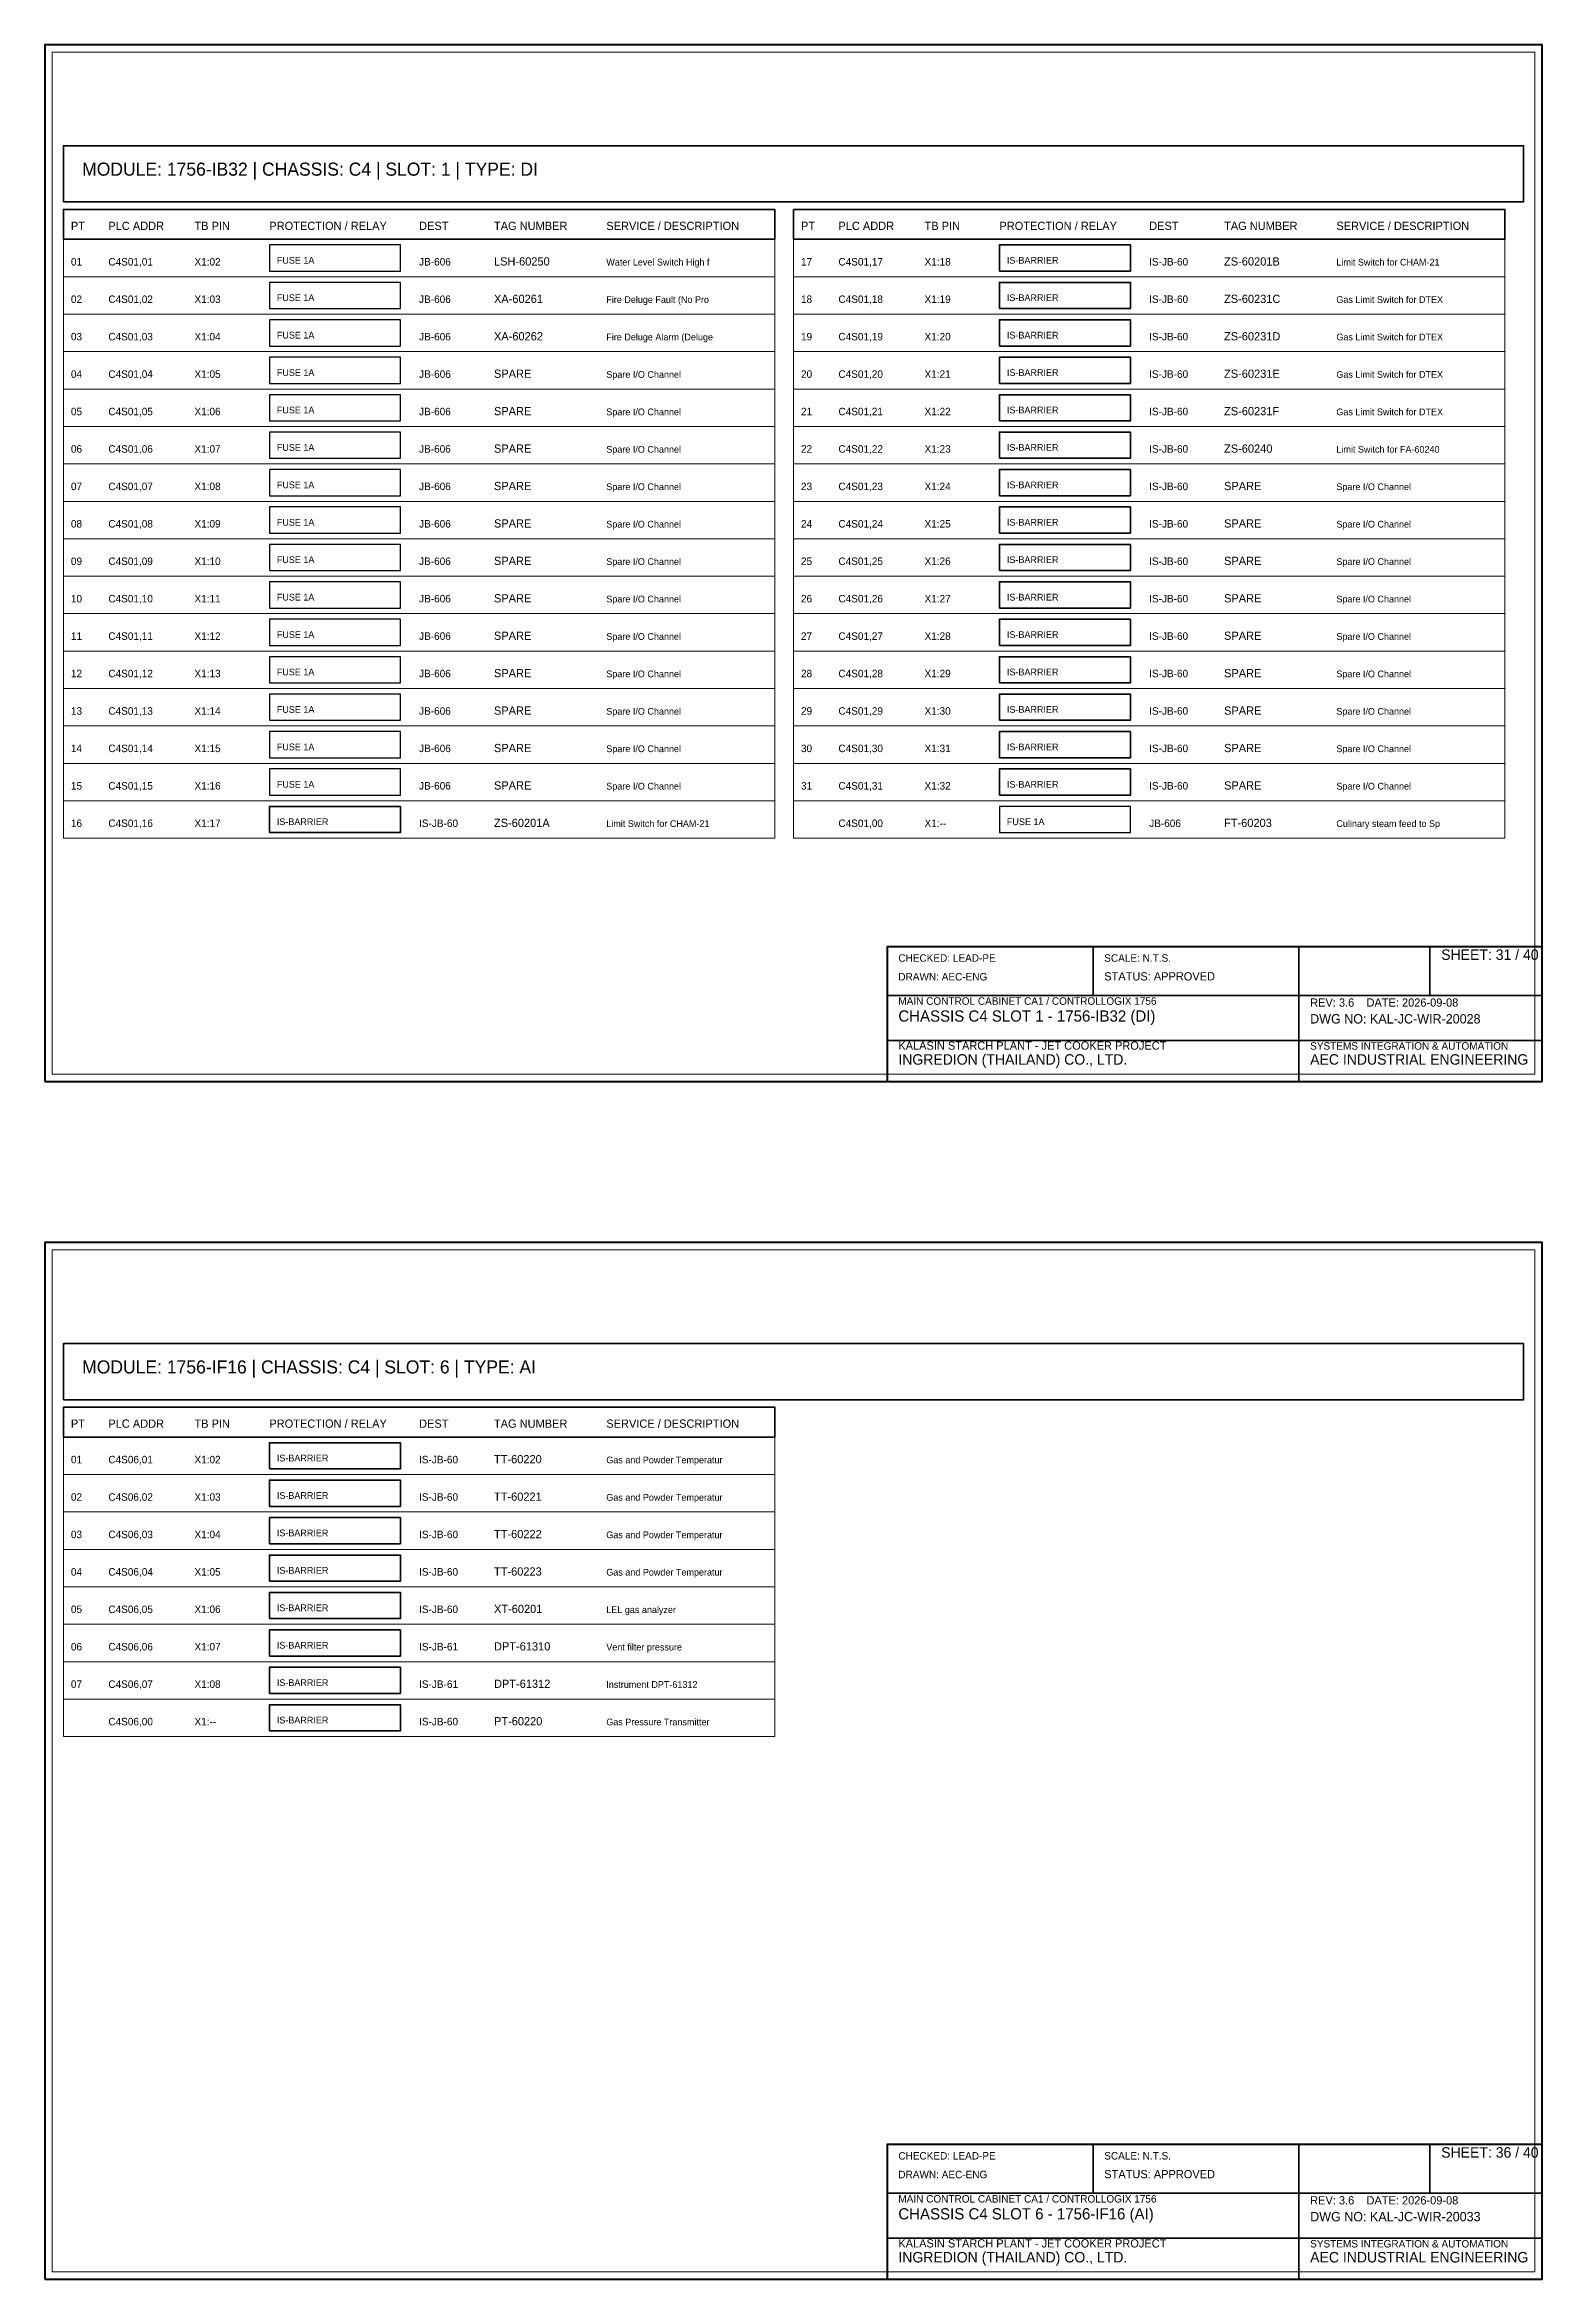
# Model space of a CAD drawing. Header units: millimetres. Extents: x 0 to 2200, y -2240 to 277.
# Drawn here: x 0 to 400, y -2240 to -1643 of the extents above; entities that cross this region are included whole.
import ezdxf

# ---------------------------------------------------------------- set-up
doc = ezdxf.new("R2010")
doc.units = ezdxf.units.MM
for name, color, linetype, lineweight in [('0_BORDER', 7, 'Continuous', 70), ('0_TITLE_BLOCK', 4, 'Continuous', 35), ('IE-CABLE', 6, 'Continuous', 25), ('IE-EQUIP', 2, 'Continuous', 35), ('IE-WIRE', 1, 'Continuous', 25), ('IS_BARRIERS', 140, 'Continuous', 35), ('NOTATIONS', 8, 'Continuous', 18), ('TER', 3, 'Continuous', 35), ('TEXTS', 7, 'Continuous', 25)]:
    doc.layers.add(name, color=color, linetype=linetype, lineweight=lineweight)

msp = doc.modelspace()

# ---------------------------------------------------------------- linework, layer by layer
at = {"layer": '0_BORDER'}
for points in [[(0, -1920), (400, -1920), (400, -1643), (0, -1643)], [(225, -1920), (400, -1920), (400, -1884), (225, -1884)], [(0, -2240), (400, -2240), (400, -1963), (0, -1963)], [(225, -2240), (400, -2240), (400, -2204), (225, -2204)]]:
    msp.add_lwpolyline(points, close=True, dxfattribs=at)
at = {"layer": '0_TITLE_BLOCK'}
for p, q in [((280, -1897), (280, -1884)), ((335, -1897), (335, -1884)), ((370, -1897), (370, -1884)), ((225, -1897), (400, -1897)), ((335, -1920), (335, -1897)), ((225, -1909), (400, -1909)), ((280, -2217), (280, -2204)), ((335, -2217), (335, -2204)), ((370, -2217), (370, -2204)), ((225, -2217), (400, -2217)), ((335, -2240), (335, -2217)), ((225, -2229), (400, -2229))]:
    msp.add_line(p, q, dxfattribs=at)
for points in [[(5, -1695), (195, -1695), (195, -1687), (5, -1687)], [(200, -1695), (390, -1695), (390, -1687), (200, -1687)], [(5, -2015), (195, -2015), (195, -2007), (5, -2007)]]:
    msp.add_lwpolyline(points, close=True, dxfattribs=at)
at = {"layer": 'IE-EQUIP'}
for points in [[(5, -1685), (395, -1685), (395, -1670), (5, -1670)], [(5, -2005), (395, -2005), (395, -1990), (5, -1990)]]:
    msp.add_lwpolyline(points, close=True, dxfattribs=at)
at = {"layer": 'IE-WIRE'}
for points in [[(60, -1703.5), (95, -1703.5), (95, -1696.5), (60, -1696.5)], [(60, -1713.5), (95, -1713.5), (95, -1706.5), (60, -1706.5)], [(60, -1723.5), (95, -1723.5), (95, -1716.5), (60, -1716.5)], [(60, -1733.5), (95, -1733.5), (95, -1726.5), (60, -1726.5)], [(60, -1743.5), (95, -1743.5), (95, -1736.5), (60, -1736.5)], [(60, -1753.5), (95, -1753.5), (95, -1746.5), (60, -1746.5)], [(60, -1763.5), (95, -1763.5), (95, -1756.5), (60, -1756.5)], [(60, -1773.5), (95, -1773.5), (95, -1766.5), (60, -1766.5)], [(60, -1783.5), (95, -1783.5), (95, -1776.5), (60, -1776.5)], [(60, -1793.5), (95, -1793.5), (95, -1786.5), (60, -1786.5)], [(60, -1803.5), (95, -1803.5), (95, -1796.5), (60, -1796.5)], [(60, -1813.5), (95, -1813.5), (95, -1806.5), (60, -1806.5)], [(60, -1823.5), (95, -1823.5), (95, -1816.5), (60, -1816.5)], [(60, -1833.5), (95, -1833.5), (95, -1826.5), (60, -1826.5)], [(60, -1843.5), (95, -1843.5), (95, -1836.5), (60, -1836.5)], [(255, -1853.5), (290, -1853.5), (290, -1846.5), (255, -1846.5)]]:
    msp.add_lwpolyline(points, close=True, dxfattribs=at)
at = {"layer": 'IS_BARRIERS'}
for points in [[(255, -1703.5), (290, -1703.5), (290, -1696.5), (255, -1696.5)], [(255, -1713.5), (290, -1713.5), (290, -1706.5), (255, -1706.5)], [(255, -1723.5), (290, -1723.5), (290, -1716.5), (255, -1716.5)], [(255, -1733.5), (290, -1733.5), (290, -1726.5), (255, -1726.5)], [(255, -1743.5), (290, -1743.5), (290, -1736.5), (255, -1736.5)], [(255, -1753.5), (290, -1753.5), (290, -1746.5), (255, -1746.5)], [(255, -1763.5), (290, -1763.5), (290, -1756.5), (255, -1756.5)], [(255, -1773.5), (290, -1773.5), (290, -1766.5), (255, -1766.5)], [(255, -1783.5), (290, -1783.5), (290, -1776.5), (255, -1776.5)], [(255, -1793.5), (290, -1793.5), (290, -1786.5), (255, -1786.5)], [(255, -1803.5), (290, -1803.5), (290, -1796.5), (255, -1796.5)], [(255, -1813.5), (290, -1813.5), (290, -1806.5), (255, -1806.5)], [(255, -1823.5), (290, -1823.5), (290, -1816.5), (255, -1816.5)], [(255, -1833.5), (290, -1833.5), (290, -1826.5), (255, -1826.5)], [(255, -1843.5), (290, -1843.5), (290, -1836.5), (255, -1836.5)], [(60, -1853.5), (95, -1853.5), (95, -1846.5), (60, -1846.5)], [(60, -2023.5), (95, -2023.5), (95, -2016.5), (60, -2016.5)], [(60, -2033.5), (95, -2033.5), (95, -2026.5), (60, -2026.5)], [(60, -2043.5), (95, -2043.5), (95, -2036.5), (60, -2036.5)], [(60, -2053.5), (95, -2053.5), (95, -2046.5), (60, -2046.5)], [(60, -2063.5), (95, -2063.5), (95, -2056.5), (60, -2056.5)], [(60, -2073.5), (95, -2073.5), (95, -2066.5), (60, -2066.5)], [(60, -2083.5), (95, -2083.5), (95, -2076.5), (60, -2076.5)], [(60, -2093.5), (95, -2093.5), (95, -2086.5), (60, -2086.5)]]:
    msp.add_lwpolyline(points, close=True, dxfattribs=at)
at = {"layer": 'NOTATIONS'}
for points in [[(2, -1918), (398, -1918), (398, -1645), (2, -1645)], [(5, -1705), (195, -1705), (195, -1695), (5, -1695)], [(200, -1705), (390, -1705), (390, -1695), (200, -1695)], [(5, -1715), (195, -1715), (195, -1705), (5, -1705)], [(200, -1715), (390, -1715), (390, -1705), (200, -1705)], [(5, -1725), (195, -1725), (195, -1715), (5, -1715)], [(200, -1725), (390, -1725), (390, -1715), (200, -1715)], [(5, -1735), (195, -1735), (195, -1725), (5, -1725)], [(200, -1735), (390, -1735), (390, -1725), (200, -1725)], [(5, -1745), (195, -1745), (195, -1735), (5, -1735)], [(200, -1745), (390, -1745), (390, -1735), (200, -1735)], [(5, -1755), (195, -1755), (195, -1745), (5, -1745)], [(200, -1755), (390, -1755), (390, -1745), (200, -1745)], [(5, -1765), (195, -1765), (195, -1755), (5, -1755)], [(200, -1765), (390, -1765), (390, -1755), (200, -1755)], [(5, -1775), (195, -1775), (195, -1765), (5, -1765)], [(200, -1775), (390, -1775), (390, -1765), (200, -1765)], [(5, -1785), (195, -1785), (195, -1775), (5, -1775)], [(200, -1785), (390, -1785), (390, -1775), (200, -1775)], [(5, -1795), (195, -1795), (195, -1785), (5, -1785)], [(200, -1795), (390, -1795), (390, -1785), (200, -1785)], [(5, -1805), (195, -1805), (195, -1795), (5, -1795)], [(200, -1805), (390, -1805), (390, -1795), (200, -1795)], [(5, -1815), (195, -1815), (195, -1805), (5, -1805)], [(200, -1815), (390, -1815), (390, -1805), (200, -1805)], [(5, -1825), (195, -1825), (195, -1815), (5, -1815)], [(200, -1825), (390, -1825), (390, -1815), (200, -1815)], [(5, -1835), (195, -1835), (195, -1825), (5, -1825)], [(200, -1835), (390, -1835), (390, -1825), (200, -1825)], [(5, -1845), (195, -1845), (195, -1835), (5, -1835)], [(200, -1845), (390, -1845), (390, -1835), (200, -1835)], [(5, -1855), (195, -1855), (195, -1845), (5, -1845)], [(200, -1855), (390, -1855), (390, -1845), (200, -1845)], [(2, -2238), (398, -2238), (398, -1965), (2, -1965)], [(5, -2025), (195, -2025), (195, -2015), (5, -2015)], [(5, -2035), (195, -2035), (195, -2025), (5, -2025)], [(5, -2045), (195, -2045), (195, -2035), (5, -2035)], [(5, -2055), (195, -2055), (195, -2045), (5, -2045)], [(5, -2065), (195, -2065), (195, -2055), (5, -2055)], [(5, -2075), (195, -2075), (195, -2065), (5, -2065)], [(5, -2085), (195, -2085), (195, -2075), (5, -2075)], [(5, -2095), (195, -2095), (195, -2085), (5, -2085)]]:
    msp.add_lwpolyline(points, close=True, dxfattribs=at)

# ---------------------------------------------------------------- texts
at = {"layer": '0_TITLE_BLOCK'}
for s, height, p in [('MODULE: 1756-IB32 | CHASSIS: C4 | SLOT: 1 | TYPE: DI', 3.5, (10, -1678)), ('PT', 2.2, (7, -1692.5)), ('PLC ADDR', 2.2, (17, -1692.5)), ('TB PIN', 2.2, (40, -1692.5)), ('PROTECTION / RELAY', 2.2, (60, -1692.5)), ('DEST', 2.2, (100, -1692.5)), ('TAG NUMBER', 2.2, (120, -1692.5)), ('SERVICE / DESCRIPTION', 2.2, (150, -1692.5)), ('PT', 2.2, (202, -1692.5)), ('PLC ADDR', 2.2, (212, -1692.5)), ('TB PIN', 2.2, (235, -1692.5)), ('PROTECTION / RELAY', 2.2, (255, -1692.5)), ('DEST', 2.2, (295, -1692.5)), ('TAG NUMBER', 2.2, (315, -1692.5)), ('SERVICE / DESCRIPTION', 2.2, (345, -1692.5)), ('SHEET: 31 / 40', 2.8, (373, -1887.5)), ('STATUS: APPROVED', 2.2, (283, -1893)), ('CHASSIS C4 SLOT 1 - 1756-IB32 (DI)', 3, (228, -1904)), ('INGREDION (THAILAND) CO., LTD.', 2.8, (228, -1915.5)), ('AEC INDUSTRIAL ENGINEERING', 2.8, (338, -1915.5)), ('MODULE: 1756-IF16 | CHASSIS: C4 | SLOT: 6 | TYPE: AI', 3.5, (10, -1998)), ('PT', 2.2, (7, -2012.5)), ('PLC ADDR', 2.2, (17, -2012.5)), ('TB PIN', 2.2, (40, -2012.5)), ('PROTECTION / RELAY', 2.2, (60, -2012.5)), ('DEST', 2.2, (100, -2012.5)), ('TAG NUMBER', 2.2, (120, -2012.5)), ('SERVICE / DESCRIPTION', 2.2, (150, -2012.5)), ('SHEET: 36 / 40', 2.8, (373, -2207.5)), ('STATUS: APPROVED', 2.2, (283, -2213)), ('CHASSIS C4 SLOT 6 - 1756-IF16 (AI)', 3, (228, -2224)), ('INGREDION (THAILAND) CO., LTD.', 2.8, (228, -2235.5)), ('AEC INDUSTRIAL ENGINEERING', 2.8, (338, -2235.5))]:
    msp.add_text(s, height=height, dxfattribs=at).set_placement(p)
at = {"layer": 'IE-CABLE'}
for s, p in [('JB-606', (100, -1702)), ('IS-JB-60', (295, -1702)), ('JB-606', (100, -1712)), ('IS-JB-60', (295, -1712)), ('JB-606', (100, -1722)), ('IS-JB-60', (295, -1722)), ('JB-606', (100, -1732)), ('IS-JB-60', (295, -1732)), ('JB-606', (100, -1742)), ('IS-JB-60', (295, -1742)), ('JB-606', (100, -1752)), ('IS-JB-60', (295, -1752)), ('JB-606', (100, -1762)), ('IS-JB-60', (295, -1762)), ('JB-606', (100, -1772)), ('IS-JB-60', (295, -1772)), ('JB-606', (100, -1782)), ('IS-JB-60', (295, -1782)), ('JB-606', (100, -1792)), ('IS-JB-60', (295, -1792)), ('JB-606', (100, -1802)), ('IS-JB-60', (295, -1802)), ('JB-606', (100, -1812)), ('IS-JB-60', (295, -1812)), ('JB-606', (100, -1822)), ('IS-JB-60', (295, -1822)), ('JB-606', (100, -1832)), ('IS-JB-60', (295, -1832)), ('JB-606', (100, -1842)), ('IS-JB-60', (295, -1842)), ('IS-JB-60', (100, -1852)), ('JB-606', (295, -1852)), ('IS-JB-60', (100, -2022)), ('IS-JB-60', (100, -2032)), ('IS-JB-60', (100, -2042)), ('IS-JB-60', (100, -2052)), ('IS-JB-60', (100, -2062)), ('IS-JB-61', (100, -2072)), ('IS-JB-61', (100, -2082)), ('IS-JB-60', (100, -2092))]:
    msp.add_text(s, height=2, dxfattribs=at).set_placement(p)
at = {"layer": 'IE-WIRE'}
for p in [(62, -1701.5), (62, -1711.5), (62, -1721.5), (62, -1731.5), (62, -1741.5), (62, -1751.5), (62, -1761.5), (62, -1771.5), (62, -1781.5), (62, -1791.5), (62, -1801.5), (62, -1811.5), (62, -1821.5), (62, -1831.5), (62, -1841.5), (257, -1851.5)]:
    msp.add_text('FUSE 1A', height=1.8, dxfattribs=at).set_placement(p)
at = {"layer": 'IS_BARRIERS'}
for p in [(257, -1701.5), (257, -1711.5), (257, -1721.5), (257, -1731.5), (257, -1741.5), (257, -1751.5), (257, -1761.5), (257, -1771.5), (257, -1781.5), (257, -1791.5), (257, -1801.5), (257, -1811.5), (257, -1821.5), (257, -1831.5), (257, -1841.5), (62, -1851.5), (62, -2021.5), (62, -2031.5), (62, -2041.5), (62, -2051.5), (62, -2061.5), (62, -2071.5), (62, -2081.5), (62, -2091.5)]:
    msp.add_text('IS-BARRIER', height=1.8, dxfattribs=at).set_placement(p)
at = {"layer": 'TER'}
for s, p in [('X1:02', (40, -1702)), ('X1:18', (235, -1702)), ('X1:03', (40, -1712)), ('X1:19', (235, -1712)), ('X1:04', (40, -1722)), ('X1:20', (235, -1722)), ('X1:05', (40, -1732)), ('X1:21', (235, -1732)), ('X1:06', (40, -1742)), ('X1:22', (235, -1742)), ('X1:07', (40, -1752)), ('X1:23', (235, -1752)), ('X1:08', (40, -1762)), ('X1:24', (235, -1762)), ('X1:09', (40, -1772)), ('X1:25', (235, -1772)), ('X1:10', (40, -1782)), ('X1:26', (235, -1782)), ('X1:11', (40, -1792)), ('X1:27', (235, -1792)), ('X1:12', (40, -1802)), ('X1:28', (235, -1802)), ('X1:13', (40, -1812)), ('X1:29', (235, -1812)), ('X1:14', (40, -1822)), ('X1:30', (235, -1822)), ('X1:15', (40, -1832)), ('X1:31', (235, -1832)), ('X1:16', (40, -1842)), ('X1:32', (235, -1842)), ('X1:17', (40, -1852)), ('X1:--', (235, -1852)), ('X1:02', (40, -2022)), ('X1:03', (40, -2032)), ('X1:04', (40, -2042)), ('X1:05', (40, -2052)), ('X1:06', (40, -2062)), ('X1:07', (40, -2072)), ('X1:08', (40, -2082)), ('X1:--', (40, -2092))]:
    msp.add_text(s, height=2, dxfattribs=at).set_placement(p)
at = {"layer": 'TEXTS'}
for s, height, p in [('01', 2, (7, -1702)), ('C4S01,01', 2, (17, -1702)), ('LSH-60250', 2.2, (120, -1702)), ('Water Level Switch High f', 1.8, (150, -1702)), ('17', 2, (202, -1702)), ('C4S01,17', 2, (212, -1702)), ('ZS-60201B', 2.2, (315, -1702)), ('Limit Switch for CHAM-21 ', 1.8, (345, -1702)), ('02', 2, (7, -1712)), ('C4S01,02', 2, (17, -1712)), ('XA-60261', 2.2, (120, -1712)), ('Fire Deluge Fault (No Pro', 1.8, (150, -1712)), ('18', 2, (202, -1712)), ('C4S01,18', 2, (212, -1712)), ('ZS-60231C', 2.2, (315, -1712)), ('Gas Limit Switch for DTEX', 1.8, (345, -1712)), ('03', 2, (7, -1722)), ('C4S01,03', 2, (17, -1722)), ('XA-60262', 2.2, (120, -1722)), ('Fire Deluge Alarm (Deluge', 1.8, (150, -1722)), ('19', 2, (202, -1722)), ('C4S01,19', 2, (212, -1722)), ('ZS-60231D', 2.2, (315, -1722)), ('Gas Limit Switch for DTEX', 1.8, (345, -1722)), ('04', 2, (7, -1732)), ('C4S01,04', 2, (17, -1732)), ('SPARE', 2.2, (120, -1732)), ('Spare I/O Channel', 1.8, (150, -1732)), ('20', 2, (202, -1732)), ('C4S01,20', 2, (212, -1732)), ('ZS-60231E', 2.2, (315, -1732)), ('Gas Limit Switch for DTEX', 1.8, (345, -1732)), ('05', 2, (7, -1742)), ('C4S01,05', 2, (17, -1742)), ('SPARE', 2.2, (120, -1742)), ('Spare I/O Channel', 1.8, (150, -1742)), ('21', 2, (202, -1742)), ('C4S01,21', 2, (212, -1742)), ('ZS-60231F', 2.2, (315, -1742)), ('Gas Limit Switch for DTEX', 1.8, (345, -1742)), ('06', 2, (7, -1752)), ('C4S01,06', 2, (17, -1752)), ('SPARE', 2.2, (120, -1752)), ('Spare I/O Channel', 1.8, (150, -1752)), ('22', 2, (202, -1752)), ('C4S01,22', 2, (212, -1752)), ('ZS-60240', 2.2, (315, -1752)), ('Limit Switch for FA-60240', 1.8, (345, -1752)), ('07', 2, (7, -1762)), ('C4S01,07', 2, (17, -1762)), ('SPARE', 2.2, (120, -1762)), ('Spare I/O Channel', 1.8, (150, -1762)), ('23', 2, (202, -1762)), ('C4S01,23', 2, (212, -1762)), ('SPARE', 2.2, (315, -1762)), ('Spare I/O Channel', 1.8, (345, -1762)), ('08', 2, (7, -1772)), ('C4S01,08', 2, (17, -1772)), ('SPARE', 2.2, (120, -1772)), ('Spare I/O Channel', 1.8, (150, -1772)), ('24', 2, (202, -1772)), ('C4S01,24', 2, (212, -1772)), ('SPARE', 2.2, (315, -1772)), ('Spare I/O Channel', 1.8, (345, -1772)), ('09', 2, (7, -1782)), ('C4S01,09', 2, (17, -1782)), ('SPARE', 2.2, (120, -1782)), ('Spare I/O Channel', 1.8, (150, -1782)), ('25', 2, (202, -1782)), ('C4S01,25', 2, (212, -1782)), ('SPARE', 2.2, (315, -1782)), ('Spare I/O Channel', 1.8, (345, -1782)), ('10', 2, (7, -1792)), ('C4S01,10', 2, (17, -1792)), ('SPARE', 2.2, (120, -1792)), ('Spare I/O Channel', 1.8, (150, -1792)), ('26', 2, (202, -1792)), ('C4S01,26', 2, (212, -1792)), ('SPARE', 2.2, (315, -1792)), ('Spare I/O Channel', 1.8, (345, -1792)), ('11', 2, (7, -1802)), ('C4S01,11', 2, (17, -1802)), ('SPARE', 2.2, (120, -1802)), ('Spare I/O Channel', 1.8, (150, -1802)), ('27', 2, (202, -1802)), ('C4S01,27', 2, (212, -1802)), ('SPARE', 2.2, (315, -1802)), ('Spare I/O Channel', 1.8, (345, -1802)), ('12', 2, (7, -1812)), ('C4S01,12', 2, (17, -1812)), ('SPARE', 2.2, (120, -1812)), ('Spare I/O Channel', 1.8, (150, -1812)), ('28', 2, (202, -1812)), ('C4S01,28', 2, (212, -1812)), ('SPARE', 2.2, (315, -1812)), ('Spare I/O Channel', 1.8, (345, -1812)), ('13', 2, (7, -1822)), ('C4S01,13', 2, (17, -1822)), ('SPARE', 2.2, (120, -1822)), ('Spare I/O Channel', 1.8, (150, -1822)), ('29', 2, (202, -1822)), ('C4S01,29', 2, (212, -1822)), ('SPARE', 2.2, (315, -1822)), ('Spare I/O Channel', 1.8, (345, -1822)), ('14', 2, (7, -1832)), ('C4S01,14', 2, (17, -1832)), ('SPARE', 2.2, (120, -1832)), ('Spare I/O Channel', 1.8, (150, -1832)), ('30', 2, (202, -1832)), ('C4S01,30', 2, (212, -1832)), ('SPARE', 2.2, (315, -1832)), ('Spare I/O Channel', 1.8, (345, -1832)), ('15', 2, (7, -1842)), ('C4S01,15', 2, (17, -1842)), ('SPARE', 2.2, (120, -1842)), ('Spare I/O Channel', 1.8, (150, -1842)), ('31', 2, (202, -1842)), ('C4S01,31', 2, (212, -1842)), ('SPARE', 2.2, (315, -1842)), ('Spare I/O Channel', 1.8, (345, -1842)), ('16', 2, (7, -1852)), ('C4S01,16', 2, (17, -1852)), ('ZS-60201A', 2.2, (120, -1852)), ('Limit Switch for CHAM-21 ', 1.8, (150, -1852)), ('C4S01,00', 2, (212, -1852)), ('FT-60203', 2.2, (315, -1852)), ('Culinary steam feed to Sp', 1.8, (345, -1852)), ('CHECKED: LEAD-PE', 2, (228, -1888)), ('SCALE: N.T.S.', 2, (283, -1888)), ('DRAWN: AEC-ENG', 2, (228, -1893)), ('MAIN CONTROL CABINET CA1 / CONTROLLOGIX 1756', 2, (228, -1899.5)), ('REV: 3.6    DATE: 2026-09-08', 2.2, (338, -1900)), ('DWG NO: KAL-JC-WIR-20028', 2.5, (338, -1904.5)), ('KALASIN STARCH PLANT - JET COOKER PROJECT', 2.2, (228, -1911.5)), ('SYSTEMS INTEGRATION & AUTOMATION', 2, (338, -1911.5)), ('01', 2, (7, -2022)), ('C4S06,01', 2, (17, -2022)), ('TT-60220', 2.2, (120, -2022)), ('Gas and Powder Temperatur', 1.8, (150, -2022)), ('TT-60221', 2.2, (120, -2032)), ('02', 2, (7, -2032)), ('C4S06,02', 2, (17, -2032)), ('Gas and Powder Temperatur', 1.8, (150, -2032)), ('03', 2, (7, -2042)), ('C4S06,03', 2, (17, -2042)), ('TT-60222', 2.2, (120, -2042)), ('Gas and Powder Temperatur', 1.8, (150, -2042)), ('04', 2, (7, -2052)), ('C4S06,04', 2, (17, -2052)), ('TT-60223', 2.2, (120, -2052)), ('Gas and Powder Temperatur', 1.8, (150, -2052)), ('05', 2, (7, -2062)), ('C4S06,05', 2, (17, -2062)), ('XT-60201', 2.2, (120, -2062)), ('LEL gas analyzer', 1.8, (150, -2062)), ('06', 2, (7, -2072)), ('C4S06,06', 2, (17, -2072)), ('DPT-61310', 2.2, (120, -2072)), ('Vent filter pressure', 1.8, (150, -2072)), ('07', 2, (7, -2082)), ('C4S06,07', 2, (17, -2082)), ('DPT-61312', 2.2, (120, -2082)), ('Instrument DPT-61312', 1.8, (150, -2082)), ('C4S06,00', 2, (17, -2092)), ('PT-60220', 2.2, (120, -2092)), ('Gas Pressure Transmitter ', 1.8, (150, -2092)), ('CHECKED: LEAD-PE', 2, (228, -2208)), ('SCALE: N.T.S.', 2, (283, -2208)), ('DRAWN: AEC-ENG', 2, (228, -2213)), ('MAIN CONTROL CABINET CA1 / CONTROLLOGIX 1756', 2, (228, -2219.5)), ('REV: 3.6    DATE: 2026-09-08', 2.2, (338, -2220)), ('DWG NO: KAL-JC-WIR-20033', 2.5, (338, -2224.5)), ('KALASIN STARCH PLANT - JET COOKER PROJECT', 2.2, (228, -2231.5)), ('SYSTEMS INTEGRATION & AUTOMATION', 2, (338, -2231.5))]:
    msp.add_text(s, height=height, dxfattribs=at).set_placement(p)

doc.saveas('drawing.dxf')
